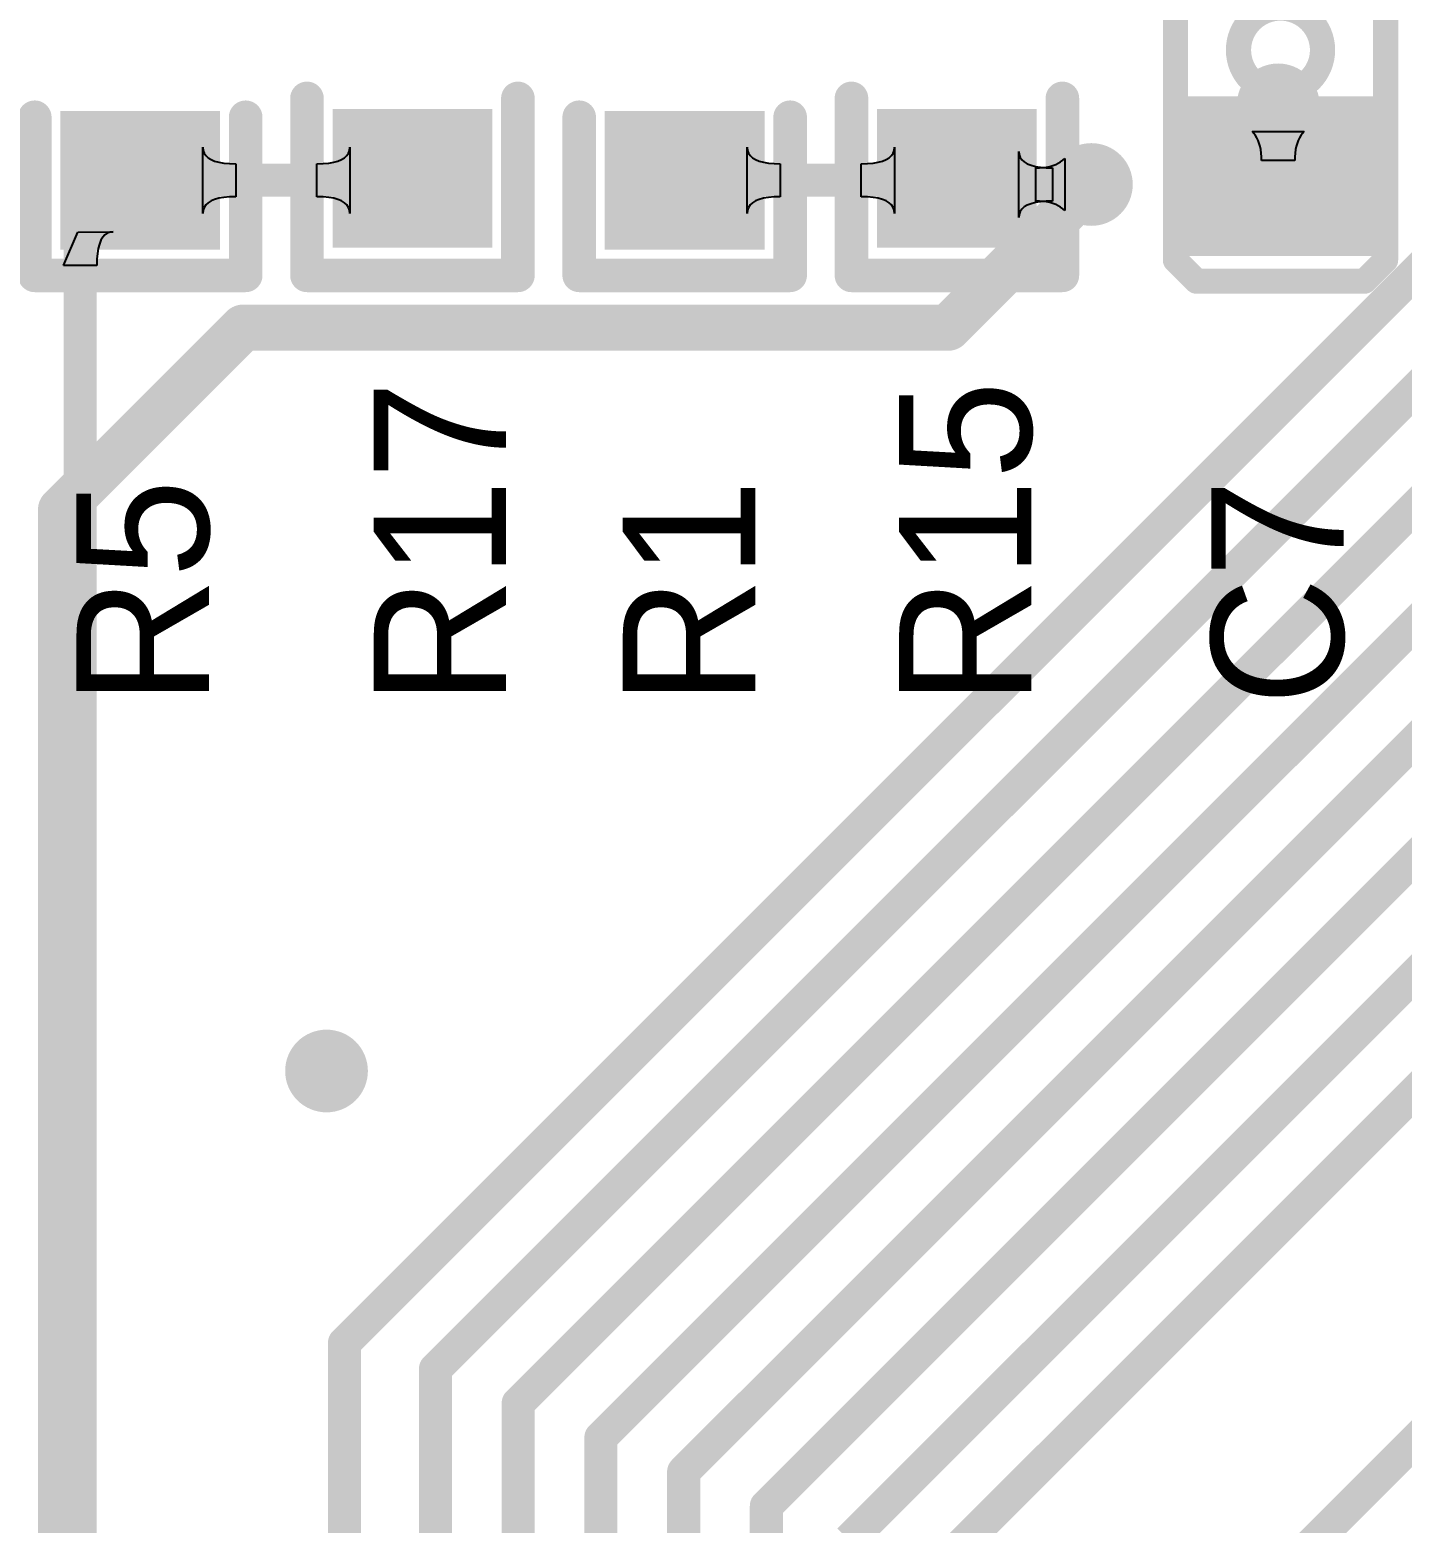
# Model space of a CAD drawing. Extents: x 244 to 457, y 184 to 319.
# Drawn here: x 345.35 to 353.65, y 257.87 to 266.9 of the extents above; entities that cross this region are included whole.
import ezdxf

# ---------------------------------------------------------------- set-up
doc = ezdxf.new("R2010")
doc.units = 0
doc.layers.get('0').update_dxf_attribs({"linetype": 'CONTINUOUS'})
for name, color, linetype in [('BOTTOMLAYER', 5, 'CONTINUOUS'), ('MULTILAYER', 9, 'CONTINUOUS'), ('TOPLAYER', 1, 'CONTINUOUS'), ('TOPOVERLAY', 2, 'CONTINUOUS'), ('TOPPASTE', 8, 'CONTINUOUS'), ('TOPSOLDER', 216, 'CONTINUOUS'), ('VIAHOLELAYER', 16, 'CONTINUOUS')]:
    doc.layers.add(name, color=color, linetype=linetype)

# ---------------------------------------------------------------- blocks, each defined once
blk = doc.blocks.new('R0603_9')
at = {"layer": 'TOPLAYER'}
for points in [[(-1.1303, -0.381), (-0.4953, -0.381), (-1.1303, 0.381), (-0.4953, 0.381)], [(0.4953, -0.381), (1.1303, -0.381), (0.4953, 0.381), (1.1303, 0.381)]]:
    blk.add_solid(points, dxfattribs=at)
at = {"layer": 'TOPOVERLAY', "const_width": 0.2032}
for points in [[(-0.4318, 0.6374), (-1.3876, 0.6374)], [(-1.3876, -0.6374), (-1.3876, 0.6374)], [(1.4, 0.6374), (0.3302, 0.6374)], [(1.4, -0.6374), (1.4, 0.6374)], [(-0.4318, -0.6374), (-1.3876, -0.6374)], [(1.4, -0.6374), (0.3302, -0.6374)]]:
    blk.add_lwpolyline(points, dxfattribs=at)
at = {"layer": 'TOPOVERLAY', "const_width": 0.1016}
for points in [[(-1.4384, 0.6374, 1), (-1.3368, 0.6374, 1)], [(-1.4384, 0.6374, 1), (-1.3368, 0.6374, 1)], [(-0.4826, 0.6374, 1), (-0.381, 0.6374, 1)], [(0.2794, 0.6374, 1), (0.381, 0.6374, 1)], [(1.3492, 0.6374, 1), (1.4508, 0.6374, 1)], [(1.3492, 0.6374, 1), (1.4508, 0.6374, 1)], [(-1.4384, -0.6374, 1), (-1.3368, -0.6374, 1)], [(-1.4384, -0.6374, 1), (-1.3368, -0.6374, 1)], [(-0.4826, -0.6374, 1), (-0.381, -0.6374, 1)], [(0.2794, -0.6374, 1), (0.381, -0.6374, 1)], [(1.3492, -0.6374, 1), (1.4508, -0.6374, 1)], [(1.3492, -0.6374, 1), (1.4508, -0.6374, 1)]]:
    blk.add_lwpolyline(points, format="xyb", close=True, dxfattribs=at)
at = {"layer": 'TOPPASTE'}
for points in [[(-1.1303, -0.381), (-0.4953, -0.381), (-1.1303, 0.381), (-0.4953, 0.381)], [(0.4953, -0.381), (1.1303, -0.381), (0.4953, 0.381), (1.1303, 0.381)]]:
    blk.add_solid(points, dxfattribs=at)
at = {"layer": 'TOPSOLDER'}
for points in [[(-1.2319, -0.4826), (-0.3937, -0.4826), (-1.2319, 0.4826), (-0.3937, 0.4826)], [(0.3937, -0.4826), (1.2319, -0.4826), (0.3937, 0.4826), (1.2319, 0.4826)]]:
    blk.add_solid(points, dxfattribs=at)
blk = doc.blocks.new('R0603_11')
at = {"layer": 'TOPLAYER'}
for points in [[(-1.1303, -0.381), (-0.4953, -0.381), (-1.1303, 0.381), (-0.4953, 0.381)], [(0.4953, -0.381), (1.1303, -0.381), (0.4953, 0.381), (1.1303, 0.381)]]:
    blk.add_solid(points, dxfattribs=at)
at = {"layer": 'TOPOVERLAY', "const_width": 0.2032}
for points in [[(-0.4318, 0.6374), (-1.3876, 0.6374)], [(-1.3876, -0.6374), (-1.3876, 0.6374)], [(1.4, 0.6374), (0.3302, 0.6374)], [(1.4, -0.6374), (1.4, 0.6374)], [(-0.4318, -0.6374), (-1.3876, -0.6374)], [(1.4, -0.6374), (0.3302, -0.6374)]]:
    blk.add_lwpolyline(points, dxfattribs=at)
at = {"layer": 'TOPOVERLAY', "const_width": 0.1016}
for points in [[(-1.4384, 0.6374, 1), (-1.3368, 0.6374, 1)], [(-1.4384, 0.6374, 1), (-1.3368, 0.6374, 1)], [(-0.4826, 0.6374, 1), (-0.381, 0.6374, 1)], [(0.2794, 0.6374, 1), (0.381, 0.6374, 1)], [(1.3492, 0.6374, 1), (1.4508, 0.6374, 1)], [(1.3492, 0.6374, 1), (1.4508, 0.6374, 1)], [(-1.4384, -0.6374, 1), (-1.3368, -0.6374, 1)], [(-1.4384, -0.6374, 1), (-1.3368, -0.6374, 1)], [(-0.4826, -0.6374, 1), (-0.381, -0.6374, 1)], [(0.2794, -0.6374, 1), (0.381, -0.6374, 1)], [(1.3492, -0.6374, 1), (1.4508, -0.6374, 1)], [(1.3492, -0.6374, 1), (1.4508, -0.6374, 1)]]:
    blk.add_lwpolyline(points, format="xyb", close=True, dxfattribs=at)
at = {"layer": 'TOPPASTE'}
for points in [[(-1.1303, -0.381), (-0.4953, -0.381), (-1.1303, 0.381), (-0.4953, 0.381)], [(0.4953, -0.381), (1.1303, -0.381), (0.4953, 0.381), (1.1303, 0.381)]]:
    blk.add_solid(points, dxfattribs=at)
at = {"layer": 'TOPSOLDER'}
for points in [[(-1.2319, -0.4826), (-0.3937, -0.4826), (-1.2319, 0.4826), (-0.3937, 0.4826)], [(0.3937, -0.4826), (1.2319, -0.4826), (0.3937, 0.4826), (1.2319, 0.4826)]]:
    blk.add_solid(points, dxfattribs=at)
blk = doc.blocks.new('R0603_30')
at = {"layer": 'TOPLAYER'}
for points in [[(-1.1303, -0.381), (-0.4953, -0.381), (-1.1303, 0.381), (-0.4953, 0.381)], [(0.4953, -0.381), (1.1303, -0.381), (0.4953, 0.381), (1.1303, 0.381)]]:
    blk.add_solid(points, dxfattribs=at)
at = {"layer": 'TOPOVERLAY', "const_width": 0.2032}
for points in [[(-1.3876, 0.6374), (-0.4318, 0.6374)], [(-1.3876, 0.6374), (-1.3876, -0.6374)], [(0.3302, 0.6374), (1.4, 0.6374)], [(1.4, 0.6374), (1.4, -0.6374)], [(-1.3876, -0.6374), (-0.4318, -0.6374)], [(0.3302, -0.6374), (1.4, -0.6374)]]:
    blk.add_lwpolyline(points, dxfattribs=at)
at = {"layer": 'TOPOVERLAY', "const_width": 0.1016}
for points in [[(-1.4384, 0.6374, 1), (-1.3368, 0.6374, 1)], [(-1.4384, 0.6374, 1), (-1.3368, 0.6374, 1)], [(-0.4826, 0.6374, 1), (-0.381, 0.6374, 1)], [(0.2794, 0.6374, 1), (0.381, 0.6374, 1)], [(1.3492, 0.6374, 1), (1.4508, 0.6374, 1)], [(1.3492, 0.6374, 1), (1.4508, 0.6374, 1)], [(-1.4384, -0.6374, 1), (-1.3368, -0.6374, 1)], [(-1.4384, -0.6374, 1), (-1.3368, -0.6374, 1)], [(-0.4826, -0.6374, 1), (-0.381, -0.6374, 1)], [(0.2794, -0.6374, 1), (0.381, -0.6374, 1)], [(1.3492, -0.6374, 1), (1.4508, -0.6374, 1)], [(1.3492, -0.6374, 1), (1.4508, -0.6374, 1)]]:
    blk.add_lwpolyline(points, format="xyb", close=True, dxfattribs=at)
at = {"layer": 'TOPPASTE'}
for points in [[(-1.1303, -0.381), (-0.4953, -0.381), (-1.1303, 0.381), (-0.4953, 0.381)], [(0.4953, -0.381), (1.1303, -0.381), (0.4953, 0.381), (1.1303, 0.381)]]:
    blk.add_solid(points, dxfattribs=at)
at = {"layer": 'TOPSOLDER'}
for points in [[(-1.2319, -0.4826), (-0.3937, -0.4826), (-1.2319, 0.4826), (-0.3937, 0.4826)], [(0.3937, -0.4826), (1.2319, -0.4826), (0.3937, 0.4826), (1.2319, 0.4826)]]:
    blk.add_solid(points, dxfattribs=at)
blk = doc.blocks.new('R0603_37')
at = {"layer": 'TOPLAYER'}
for points in [[(-1.1303, -0.381), (-0.4953, -0.381), (-1.1303, 0.381), (-0.4953, 0.381)], [(0.4953, -0.381), (1.1303, -0.381), (0.4953, 0.381), (1.1303, 0.381)]]:
    blk.add_solid(points, dxfattribs=at)
at = {"layer": 'TOPOVERLAY', "const_width": 0.2032}
for points in [[(-1.3876, 0.6374), (-0.4318, 0.6374)], [(-1.3876, 0.6374), (-1.3876, -0.6374)], [(0.3302, 0.6374), (1.4, 0.6374)], [(1.4, 0.6374), (1.4, -0.6374)], [(-1.3876, -0.6374), (-0.4318, -0.6374)], [(0.3302, -0.6374), (1.4, -0.6374)]]:
    blk.add_lwpolyline(points, dxfattribs=at)
at = {"layer": 'TOPOVERLAY', "const_width": 0.1016}
for points in [[(-1.4384, 0.6374, 1), (-1.3368, 0.6374, 1)], [(-1.4384, 0.6374, 1), (-1.3368, 0.6374, 1)], [(-0.4826, 0.6374, 1), (-0.381, 0.6374, 1)], [(0.2794, 0.6374, 1), (0.381, 0.6374, 1)], [(1.3492, 0.6374, 1), (1.4508, 0.6374, 1)], [(1.3492, 0.6374, 1), (1.4508, 0.6374, 1)], [(-1.4384, -0.6374, 1), (-1.3368, -0.6374, 1)], [(-1.4384, -0.6374, 1), (-1.3368, -0.6374, 1)], [(-0.4826, -0.6374, 1), (-0.381, -0.6374, 1)], [(0.2794, -0.6374, 1), (0.381, -0.6374, 1)], [(1.3492, -0.6374, 1), (1.4508, -0.6374, 1)], [(1.3492, -0.6374, 1), (1.4508, -0.6374, 1)]]:
    blk.add_lwpolyline(points, format="xyb", close=True, dxfattribs=at)
at = {"layer": 'TOPPASTE'}
for points in [[(-1.1303, -0.381), (-0.4953, -0.381), (-1.1303, 0.381), (-0.4953, 0.381)], [(0.4953, -0.381), (1.1303, -0.381), (0.4953, 0.381), (1.1303, 0.381)]]:
    blk.add_solid(points, dxfattribs=at)
at = {"layer": 'TOPSOLDER'}
for points in [[(-1.2319, -0.4826), (-0.3937, -0.4826), (-1.2319, 0.4826), (-0.3937, 0.4826)], [(0.3937, -0.4826), (1.2319, -0.4826), (0.3937, 0.4826), (1.2319, 0.4826)]]:
    blk.add_solid(points, dxfattribs=at)
blk = doc.blocks.new('C0603_55')
at = {"layer": 'TOPLAYER'}
for points in [[(-1.143, 0.508), (-1.143, -0.508), (-0.381, 0.508), (-0.381, -0.508)], [(0.381, 0.508), (0.381, -0.508), (1.143, 0.508), (1.143, -0.508)]]:
    blk.add_solid(points, dxfattribs=at)
at = {"layer": 'TOPOVERLAY', "const_width": 0.1524}
for points in [[(-1.397, 0.508), (-1.27, 0.635)], [(1.27, 0.635), (-1.27, 0.635)], [(1.397, 0.508), (1.27, 0.635)], [(-1.397, -0.508), (-1.397, 0.508)], [(1.397, -0.508), (1.397, 0.508)], [(-1.27, -0.635), (-1.397, -0.508)], [(1.27, -0.635), (1.397, -0.508)], [(1.27, -0.635), (-1.27, -0.635)]]:
    blk.add_lwpolyline(points, dxfattribs=at)
at = {"layer": 'TOPOVERLAY'}
for points, const_width in [([(-1.3081, 0.635, 1), (-1.2319, 0.635, 1)], 0.0762), ([(-1.3081, 0.635, 1), (-1.2319, 0.635, 1)], 0.0762), ([(1.2319, 0.635, 1), (1.3081, 0.635, 1)], 0.0762), ([(1.2319, 0.635, 1), (1.3081, 0.635, 1)], 0.0762), ([(-1.4351, 0.508, 1), (-1.3589, 0.508, 1)], 0.0762), ([(-1.4351, 0.508, 1), (-1.3589, 0.508, 1)], 0.0762), ([(1.3589, 0.508, 1), (1.4351, 0.508, 1)], 0.0762), ([(1.3589, 0.508, 1), (1.4351, 0.508, 1)], 0.0762), ([(0.254, 0, 1), (-0.254, 0, 1)], 0.1524), ([(-0.2921, 0, 1), (-0.2159, 0, 1)], 0.0762), ([(0.2159, 0, 1), (0.2921, 0, 1)], 0.0762), ([(-1.4351, -0.508, 1), (-1.3589, -0.508, 1)], 0.0762), ([(-1.4351, -0.508, 1), (-1.3589, -0.508, 1)], 0.0762), ([(1.3589, -0.508, 1), (1.4351, -0.508, 1)], 0.0762), ([(1.3589, -0.508, 1), (1.4351, -0.508, 1)], 0.0762), ([(-1.3081, -0.635, 1), (-1.2319, -0.635, 1)], 0.0762), ([(-1.3081, -0.635, 1), (-1.2319, -0.635, 1)], 0.0762), ([(1.2319, -0.635, 1), (1.3081, -0.635, 1)], 0.0762), ([(1.2319, -0.635, 1), (1.3081, -0.635, 1)], 0.0762)]:
    blk.add_lwpolyline(points, format="xyb", close=True, dxfattribs=dict(at, const_width=const_width))
at = {"layer": 'TOPPASTE'}
for points in [[(-1.143, 0.508), (-1.143, -0.508), (-0.381, 0.508), (-0.381, -0.508)], [(0.381, 0.508), (0.381, -0.508), (1.143, 0.508), (1.143, -0.508)]]:
    blk.add_solid(points, dxfattribs=at)
at = {"layer": 'TOPSOLDER'}
for points in [[(-1.2446, 0.6096), (-1.2446, -0.6096), (-0.2794, 0.6096), (-0.2794, -0.6096)], [(0.2794, 0.6096), (0.2794, -0.6096), (1.2446, 0.6096), (1.2446, -0.6096)]]:
    blk.add_solid(points, dxfattribs=at)

msp = doc.modelspace()

# ---------------------------------------------------------------- linework, layer by layer
at = {"layer": 'BOTTOMLAYER'}
for points, const_width in [([(352.7709, 266.4471, 1), (353.0209, 266.4471, 1)], 0.25), ([(351.642, 265.9656, 1), (351.892, 265.9656, 1)], 0.25), ([(351.6972, 265.9656, 1), (351.8369, 265.9656, 1)], 0.1397), ([(346.5702, 265.1, 1), (346.7099, 265.1, 1)], 0.1397), ([(346.5702, 265.1, 1), (346.7099, 265.1, 1)], 0.1397), ([(350.8316, 265.1, 1), (350.9713, 265.1, 1)], 0.1397), ([(350.8316, 265.1, 1), (350.9713, 265.1, 1)], 0.1397), ([(345.4701, 264, 1), (345.6098, 264, 1)], 0.1397), ([(345.4701, 264, 1), (345.6098, 264, 1)], 0.1397), ([(347.0192, 260.6062, 1), (347.2692, 260.6062, 1)], 0.25)]:
    msp.add_lwpolyline(points, format="xyb", close=True, dxfattribs=dict(at, const_width=const_width))
at = {"layer": 'BOTTOMLAYER', "const_width": 0.2794}
for points in [[(350.9014, 265.1), (351.767, 265.9656)], [(345.54, 264), (346.64, 265.1)], [(346.64, 265.1), (350.9014, 265.1)], [(345.54, 244.4), (345.54, 264)]]:
    msp.add_lwpolyline(points, dxfattribs=at)
at = {"layer": 'MULTILAYER', "const_width": 0.25}
for points in [[(352.7709, 266.4471, 1), (353.0209, 266.4471, 1)], [(351.642, 265.9656, 1), (351.892, 265.9656, 1)], [(347.0192, 260.6062, 1), (347.2692, 260.6062, 1)]]:
    msp.add_lwpolyline(points, format="xyb", close=True, dxfattribs=at)
at = {"layer": 'TOPLAYER'}
for p, q in [((352.7493, 266.2745), (352.7384, 266.2864)), ((352.7384, 266.2864), (353.0534, 266.2864)), ((352.7591, 266.2613), (352.7493, 266.2745)), ((352.7677, 266.2469), (352.7591, 266.2613)), ((352.7752, 266.2312), (352.7677, 266.2469)), ((352.7815, 266.2143), (352.7752, 266.2312)), ((353.0166, 266.2312), (353.0103, 266.2143)), ((353.0241, 266.2469), (353.0166, 266.2312)), ((353.0327, 266.2613), (353.0241, 266.2469)), ((353.0425, 266.2745), (353.0327, 266.2613)), ((353.0534, 266.2864), (353.0425, 266.2745)), ((346.3961, 265.791), (346.3961, 266.191)), ((346.3961, 266.191), (346.3981, 266.172)), ((346.3981, 266.172), (346.4041, 266.155)), ((346.4041, 266.155), (346.4141, 266.14)), ((346.4141, 266.14), (346.4281, 266.127)), ((347.2535, 266.127), (347.2675, 266.14)), ((347.2675, 266.14), (347.2775, 266.155)), ((347.2775, 266.155), (347.2835, 266.172)), ((347.2835, 266.172), (347.2855, 266.191)), ((347.2855, 266.191), (347.2855, 265.791)), ((349.6868, 265.791), (349.6868, 266.191)), ((349.6868, 266.191), (349.6888, 266.172)), ((349.6888, 266.172), (349.6948, 266.155)), ((349.6948, 266.155), (349.7048, 266.14)), ((349.7048, 266.14), (349.7188, 266.127)), ((350.5442, 266.127), (350.5582, 266.14)), ((350.5582, 266.14), (350.5682, 266.155)), ((350.5682, 266.155), (350.5742, 266.172)), ((350.5742, 266.172), (350.5762, 266.191)), ((350.5762, 266.191), (350.5762, 265.791)), ((351.3291, 265.7656), (351.3291, 266.1656)), ((351.3291, 266.1656), (351.3311, 266.1466)), ((351.3311, 266.1466), (351.3372, 266.1296)), ((352.7867, 266.196), (352.7815, 266.2143)), ((352.7907, 266.1766), (352.7867, 266.196)), ((352.7936, 266.1558), (352.7907, 266.1766)), ((352.7953, 266.1338), (352.7936, 266.1558)), ((352.7959, 266.1105), (352.7953, 266.1338)), ((352.9965, 266.1338), (352.9959, 266.1105)), ((352.9982, 266.1558), (352.9965, 266.1338)), ((353.0011, 266.1766), (352.9982, 266.1558)), ((353.0051, 266.196), (353.0011, 266.1766)), ((353.0103, 266.2143), (353.0051, 266.196)), ((346.4281, 266.127), (346.4461, 266.116)), ((346.4461, 266.116), (346.4681, 266.107)), ((346.4681, 266.107), (346.4941, 266.1)), ((346.4941, 266.1), (346.5241, 266.095)), ((346.5241, 266.095), (346.5581, 266.092)), ((346.5581, 266.092), (346.5961, 266.091)), ((346.5961, 266.091), (346.5961, 265.891)), ((347.0855, 266.091), (347.1235, 266.092)), ((347.0855, 265.891), (347.0855, 266.091)), ((347.1235, 266.092), (347.1575, 266.095)), ((347.1575, 266.095), (347.1875, 266.1)), ((347.1875, 266.1), (347.2135, 266.107)), ((347.2135, 266.107), (347.2355, 266.116)), ((347.2355, 266.116), (347.2535, 266.127)), ((349.7188, 266.127), (349.7368, 266.116)), ((349.7368, 266.116), (349.7588, 266.107)), ((349.7588, 266.107), (349.7848, 266.1)), ((349.7848, 266.1), (349.8148, 266.095)), ((349.8148, 266.095), (349.8488, 266.092)), ((349.8488, 266.092), (349.8868, 266.091)), ((349.8868, 266.091), (349.8868, 265.891)), ((350.3762, 266.091), (350.4142, 266.092)), ((350.3762, 265.891), (350.3762, 266.091)), ((350.4142, 266.092), (350.4482, 266.095)), ((350.4482, 266.095), (350.4782, 266.1)), ((350.4782, 266.1), (350.5042, 266.107)), ((350.5042, 266.107), (350.5262, 266.116)), ((350.5262, 266.116), (350.5442, 266.127)), ((351.3372, 266.1296), (351.3474, 266.1146)), ((351.3474, 266.1146), (351.3616, 266.1016)), ((351.3616, 266.1016), (351.3798, 266.0906)), ((351.3798, 266.0906), (351.4022, 266.0816)), ((351.4022, 266.0816), (351.4286, 266.0746)), ((351.4286, 266.0746), (351.459, 266.0696)), ((351.4304, 266.0656), (351.4537, 266.0662)), ((351.4304, 265.8656), (351.4304, 266.0656)), ((351.4537, 266.0662), (351.4757, 266.0679)), ((351.459, 266.0696), (351.4936, 266.0666)), ((351.4757, 266.0679), (351.4965, 266.0708)), ((351.4936, 266.0666), (351.5321, 266.0656)), ((351.4965, 266.0708), (351.5159, 266.0748)), ((351.5159, 266.0748), (351.5342, 266.08)), ((351.5321, 266.0656), (351.5321, 265.8656)), ((351.5342, 266.08), (351.5511, 266.0863)), ((351.5511, 266.0863), (351.5668, 266.0938)), ((351.5668, 266.0938), (351.5812, 266.1024)), ((351.5812, 266.1024), (351.5944, 266.1122)), ((351.5944, 266.1122), (351.6063, 266.1231)), ((351.6063, 266.1231), (351.6063, 265.8081)), ((352.9959, 266.1105), (352.7959, 266.1105)), ((346.4461, 265.866), (346.4281, 265.855)), ((346.4681, 265.875), (346.4461, 265.866)), ((346.4941, 265.882), (346.4681, 265.875)), ((346.5241, 265.887), (346.4941, 265.882)), ((346.5581, 265.89), (346.5241, 265.887)), ((346.5961, 265.891), (346.5581, 265.89)), ((347.1235, 265.89), (347.0855, 265.891)), ((347.1575, 265.887), (347.1235, 265.89)), ((347.1875, 265.882), (347.1575, 265.887)), ((347.2135, 265.875), (347.1875, 265.882)), ((347.2355, 265.866), (347.2135, 265.875)), ((347.2535, 265.855), (347.2355, 265.866)), ((349.7368, 265.866), (349.7188, 265.855)), ((349.7588, 265.875), (349.7368, 265.866)), ((349.7848, 265.882), (349.7588, 265.875)), ((349.8148, 265.887), (349.7848, 265.882)), ((349.8488, 265.89), (349.8148, 265.887)), ((349.8868, 265.891), (349.8488, 265.89)), ((350.4142, 265.89), (350.3762, 265.891)), ((350.4482, 265.887), (350.4142, 265.89)), ((350.4782, 265.882), (350.4482, 265.887)), ((350.5042, 265.875), (350.4782, 265.882)), ((350.5262, 265.866), (350.5042, 265.875)), ((350.5442, 265.855), (350.5262, 265.866)), ((351.459, 265.8616), (351.4286, 265.8566)), ((351.4537, 265.865), (351.4304, 265.8656)), ((351.4757, 265.8633), (351.4537, 265.865)), ((351.4936, 265.8646), (351.459, 265.8616)), ((351.4965, 265.8604), (351.4757, 265.8633)), ((351.5321, 265.8656), (351.4936, 265.8646)), ((346.3981, 265.81), (346.3961, 265.791)), ((346.4041, 265.827), (346.3981, 265.81)), ((346.4141, 265.842), (346.4041, 265.827)), ((346.4281, 265.855), (346.4141, 265.842)), ((347.2675, 265.842), (347.2535, 265.855)), ((347.2775, 265.827), (347.2675, 265.842)), ((347.2835, 265.81), (347.2775, 265.827)), ((347.2855, 265.791), (347.2835, 265.81)), ((349.6888, 265.81), (349.6868, 265.791)), ((349.6948, 265.827), (349.6888, 265.81)), ((349.7048, 265.842), (349.6948, 265.827)), ((349.7188, 265.855), (349.7048, 265.842)), ((350.5582, 265.842), (350.5442, 265.855)), ((350.5682, 265.827), (350.5582, 265.842)), ((350.5742, 265.81), (350.5682, 265.827)), ((350.5762, 265.791), (350.5742, 265.81)), ((351.3311, 265.7846), (351.3291, 265.7656)), ((351.3372, 265.8016), (351.3311, 265.7846)), ((351.3474, 265.8166), (351.3372, 265.8016)), ((351.3616, 265.8296), (351.3474, 265.8166)), ((351.3798, 265.8406), (351.3616, 265.8296)), ((351.4022, 265.8496), (351.3798, 265.8406)), ((351.4286, 265.8566), (351.4022, 265.8496)), ((351.5159, 265.8564), (351.4965, 265.8604)), ((351.5342, 265.8512), (351.5159, 265.8564)), ((351.5511, 265.8449), (351.5342, 265.8512)), ((351.5668, 265.8374), (351.5511, 265.8449)), ((351.5812, 265.8288), (351.5668, 265.8374)), ((351.5944, 265.819), (351.5812, 265.8288)), ((351.6063, 265.8081), (351.5944, 265.819)), ((345.5552, 265.4765), (345.6402, 265.6765)), ((345.6402, 265.6765), (345.8552, 265.6796)), ((345.7712, 265.6058), (345.7642, 265.5795)), ((345.7802, 265.6281), (345.7712, 265.6058)), ((345.7912, 265.6464), (345.7802, 265.6281)), ((345.8042, 265.6607), (345.7912, 265.6464)), ((345.8192, 265.671), (345.8042, 265.6607)), ((345.8362, 265.6773), (345.8192, 265.671)), ((345.8552, 265.6796), (345.8362, 265.6773)), ((345.7562, 265.5149), (345.7552, 265.4765)), ((345.7592, 265.5492), (345.7562, 265.5149)), ((345.7642, 265.5795), (345.7592, 265.5492)), ((345.7552, 265.4765), (345.5552, 265.4765))]:
    msp.add_line(p, q, dxfattribs=at)
at = {"layer": 'TOPLAYER', "const_width": 0.2}
for points in [[(347.2526, 258.962), (355.069, 266.7784)], [(352.8959, 266.0305), (352.8959, 266.4471)], [(347.8026, 258.8047), (355.2762, 266.2783)], [(345.6552, 265.6916), (345.9546, 265.991)], [(345.9546, 265.991), (346.0181, 265.991)], [(346.0181, 265.991), (347.6511, 265.991)], [(347.6511, 265.991), (347.6635, 266.0034)], [(349.3088, 265.991), (350.9418, 265.991)], [(350.9418, 265.991), (350.9542, 266.0034)], [(350.9542, 266.0034), (350.992, 265.9656)], [(350.992, 265.9656), (351.767, 265.9656)], [(352.8959, 266.0305), (352.91, 266.0164)], [(352.91, 266.0164), (352.9241, 266.0023)], [(348.3026, 258.5978), (355.4832, 265.7784)], [(345.6552, 242.7246), (345.6552, 265.6916)], [(348.8026, 258.3905), (355.6904, 265.2783)], [(349.3026, 258.1836), (355.8974, 264.7784)], [(349.8026, 257.9763), (356.1046, 264.2783)], [(350.3026, 257.7694), (356.3116, 263.7784)], [(350.8526, 257.6121), (356.5188, 263.2783)], [(351.7658, 256.414), (357.2534, 261.9016)], [(347.2526, 248.8464), (347.2526, 258.962)], [(347.8026, 248.8464), (347.8026, 258.8047)], [(348.3026, 248.8464), (348.3026, 258.5978)], [(348.8026, 248.8464), (348.8026, 258.3905)], [(349.3026, 248.8464), (349.3026, 258.1836)], [(349.8026, 248.8464), (349.8026, 257.9763)]]:
    msp.add_lwpolyline(points, dxfattribs=at)
at = {"layer": 'TOPLAYER'}
for points, const_width in [([(352.7709, 266.4471, 1), (353.0209, 266.4471, 1)], 0.25), ([(352.8459, 266.4471, 1), (352.9459, 266.4471, 1)], 0.1), ([(351.642, 265.9656, 1), (351.892, 265.9656, 1)], 0.25), ([(345.9046, 265.991, 1), (346.0046, 265.991, 1)], 0.1), ([(345.9046, 265.991, 1), (346.0046, 265.991, 1)], 0.1), ([(345.9681, 265.991, 1), (346.0681, 265.991, 1)], 0.1), ([(345.9681, 265.991, 1), (346.0681, 265.991, 1)], 0.1), ([(347.6011, 265.991, 1), (347.7011, 265.991, 1)], 0.1), ([(347.6011, 265.991, 1), (347.7011, 265.991, 1)], 0.1), ([(347.6135, 266.0034, 1), (347.7135, 266.0034, 1)], 0.1), ([(349.2588, 265.991, 1), (349.3588, 265.991, 1)], 0.1), ([(350.8918, 265.991, 1), (350.9918, 265.991, 1)], 0.1), ([(350.8918, 265.991, 1), (350.9918, 265.991, 1)], 0.1), ([(350.9042, 266.0034, 1), (351.0042, 266.0034, 1)], 0.1), ([(350.9042, 266.0034, 1), (351.0042, 266.0034, 1)], 0.1), ([(350.942, 265.9656, 1), (351.042, 265.9656, 1)], 0.1), ([(350.942, 265.9656, 1), (351.042, 265.9656, 1)], 0.1), ([(351.717, 265.9656, 1), (351.817, 265.9656, 1)], 0.1), ([(352.8459, 266.0305, 1), (352.9459, 266.0305, 1)], 0.1), ([(352.8459, 266.0305, 1), (352.9459, 266.0305, 1)], 0.1), ([(352.86, 266.0164, 1), (352.96, 266.0164, 1)], 0.1), ([(352.86, 266.0164, 1), (352.96, 266.0164, 1)], 0.1), ([(352.8741, 266.0023, 1), (352.9741, 266.0023, 1)], 0.1), ([(345.6052, 265.6916, 1), (345.7052, 265.6916, 1)], 0.1), ([(345.6052, 265.6916, 1), (345.7052, 265.6916, 1)], 0.1), ([(347.0192, 260.6062, 1), (347.2692, 260.6062, 1)], 0.25), ([(347.2026, 258.962, 1), (347.3026, 258.962, 1)], 0.1), ([(347.2026, 258.962, 1), (347.3026, 258.962, 1)], 0.1), ([(347.7526, 258.8047, 1), (347.8526, 258.8047, 1)], 0.1), ([(347.7526, 258.8047, 1), (347.8526, 258.8047, 1)], 0.1), ([(348.2526, 258.5978, 1), (348.3526, 258.5978, 1)], 0.1), ([(348.2526, 258.5978, 1), (348.3526, 258.5978, 1)], 0.1), ([(348.7526, 258.3905, 1), (348.8526, 258.3905, 1)], 0.1), ([(348.7526, 258.3905, 1), (348.8526, 258.3905, 1)], 0.1), ([(349.2526, 258.1836, 1), (349.3526, 258.1836, 1)], 0.1), ([(349.2526, 258.1836, 1), (349.3526, 258.1836, 1)], 0.1), ([(349.7526, 257.9763, 1), (349.8526, 257.9763, 1)], 0.1), ([(349.7526, 257.9763, 1), (349.8526, 257.9763, 1)], 0.1)]:
    msp.add_lwpolyline(points, format="xyb", close=True, dxfattribs=dict(at, const_width=const_width))
at = {"layer": 'VIAHOLELAYER', "const_width": 0.15}
for points in [[(352.8209, 266.4471, 1), (352.9709, 266.4471, 1)], [(351.692, 265.9656, 1), (351.842, 265.9656, 1)], [(347.0692, 260.6062, 1), (347.2192, 260.6062, 1)]]:
    msp.add_lwpolyline(points, format="xyb", close=True, dxfattribs=at)

# ---------------------------------------------------------------- block references
for name, p, rotation in [('R0603_30', (346.0181, 266.8038), 90), ('R0603_9', (347.6635, 266.8162), 270), ('R0603_37', (349.3088, 266.8038), 90), ('R0603_11', (350.9542, 266.8162), 270), ('C0603_55', (352.91, 266.7784), 270)]:
    msp.add_blockref(name, p, dxfattribs=dict(rotation=rotation))

# ---------------------------------------------------------------- texts
at = {"layer": 'TOPOVERLAY'}
for s, p in [('R17', (348.2299, 262.816)), ('R15', (351.4049, 262.816)), ('R5', (346.433, 262.816)), ('R1', (349.735, 262.816)), ('C7', (353.291, 262.816))]:
    msp.add_text(s, height=0.8, rotation=90, dxfattribs=at).set_placement(p)

doc.saveas('drawing.dxf')
